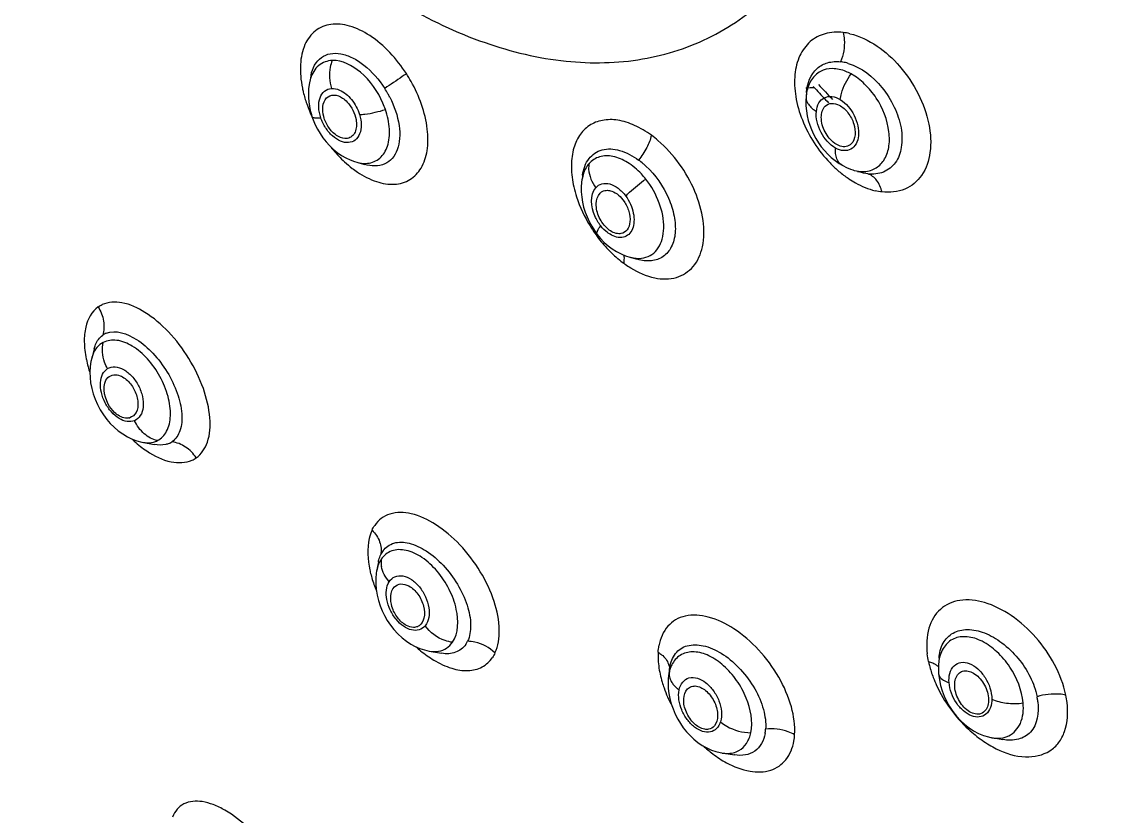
# Model space of a CAD drawing. Header units: millimetres. Extents: x 1241 to 1836, y -3 to 418.
# Drawn here: x 1631.25 to 1639.46, y 344.16 to 350.18 of the extents above; entities that cross this region are included whole.
import ezdxf

# ---------------------------------------------------------------- set-up
doc = ezdxf.new("R2010")
doc.units = ezdxf.units.MM
doc.header["$LTSCALE"] = 32.67
doc.layers.get('0').update_dxf_attribs({"linetype": 'CONTINUOUS'})
doc.layers.add('1', color=7, linetype='CONTINUOUS')

msp = doc.modelspace()

# ---------------------------------------------------------------- linework, layer by layer
at = {"color": 7, "linetype": 'Continuous'}
for p, q in [((1633.4263, 349.7277), (1633.4218, 349.7041)), ((1633.4348, 349.7688), (1633.435, 349.7695)), ((1633.4218, 349.7041), (1633.4176, 349.6709)), ((1637.1865, 349.6425), (1637.1866, 349.6439)), ((1637.1833, 349.6136), (1637.1811, 349.5782)), ((1637.3277, 349.5386), (1637.3287, 349.5396)), ((1633.4433, 349.4614), (1633.4527, 349.4351)), ((1633.8146, 349.1056), (1633.8428, 349.0973)), ((1633.8429, 349.0974), (1633.8422, 349.0976)), ((1635.4884, 348.9919), (1635.4868, 348.981)), ((1635.492, 349.0171), (1635.492, 349.0174)), ((1637.5371, 349.0562), (1637.5376, 349.0561)), ((1637.5727, 349.0452), (1637.5807, 349.0425)), ((1635.4868, 348.981), (1635.4844, 348.9632)), ((1635.8163, 348.4064), (1635.8484, 348.3961)), ((1635.8941, 348.3832), (1635.9062, 348.3796)), ((1631.7944, 347.7015), (1631.776, 347.6298)), ((1631.7757, 347.6309), (1631.7757, 347.6308)), ((1632.1578, 346.9961), (1632.2496, 346.9774)), ((1633.9463, 346.089), (1633.9324, 346.0201)), ((1633.9464, 346.0886), (1633.9465, 346.0889)), ((1633.9262, 345.9645), (1633.9261, 345.9241)), ((1633.9298, 346.0036), (1633.9262, 345.9645)), ((1633.9324, 346.0201), (1633.9298, 346.0036)), ((1634.3306, 345.4142), (1634.3313, 345.414)), ((1634.3309, 345.4141), (1634.4245, 345.3975)), ((1638.1861, 345.3129), (1638.1854, 345.2722)), ((1638.1861, 345.3129), (1638.186, 345.3117)), ((1638.1898, 345.3594), (1638.1865, 345.3125)), ((1636.1406, 345.2058), (1636.1389, 345.1687)), ((1636.1424, 345.2235), (1636.1406, 345.2058)), ((1636.1467, 345.2494), (1636.1424, 345.2235)), ((1636.1424, 345.2235), (1636.1424, 345.2228)), ((1636.1498, 345.2823), (1636.1429, 345.2261)), ((1638.1854, 345.2722), (1638.1869, 345.2438)), ((1638.2016, 345.1538), (1638.2136, 345.1128)), ((1638.504, 344.9391), (1638.4969, 344.9375)), ((1638.5888, 344.7586), (1638.6719, 344.7437)), ((1636.5447, 344.6427), (1636.6404, 344.6278)), ((1636.6404, 344.6283), (1636.64, 344.6283))]:
    msp.add_line(p, q, dxfattribs=at)
for points in [[(1633.4347, 349.7695), (1633.4316, 349.7534), (1633.4285, 349.7388), (1633.4258, 349.7263)], [(1633.4176, 349.6709), (1633.4159, 349.6377), (1633.4165, 349.6046), (1633.4191, 349.5718), (1633.4238, 349.5393), (1633.4304, 349.5071), (1633.4389, 349.4756), (1633.4433, 349.4614)], [(1637.1862, 349.6439), (1637.1854, 349.6353), (1637.1844, 349.6249), (1637.1837, 349.6181)], [(1637.1811, 349.5782), (1637.1818, 349.5406), (1637.1853, 349.5031), (1637.1914, 349.4663), (1637.1999, 349.4306), (1637.2105, 349.3958), (1637.2234, 349.3615), (1637.2387, 349.3275), (1637.2563, 349.294), (1637.2761, 349.2619), (1637.298, 349.2313), (1637.3216, 349.2023), (1637.3469, 349.1751), (1637.3739, 349.1498), (1637.4025, 349.1265)], [(1633.4527, 349.4351), (1633.4679, 349.3989), (1633.4852, 349.3646)], [(1633.4852, 349.3646), (1633.5046, 349.3317), (1633.5263, 349.3001), (1633.5502, 349.2698), (1633.5761, 349.2412)], [(1633.5761, 349.2412), (1633.6043, 349.2141), (1633.6349, 349.1889), (1633.6669, 349.1667), (1633.6998, 349.1477), (1633.7331, 349.132), (1633.7661, 349.1197), (1633.7824, 349.1148)], [(1633.7824, 349.1148), (1633.7977, 349.1104), (1633.8146, 349.1056)], [(1637.4025, 349.1265), (1637.4325, 349.1055), (1637.4562, 349.0913)], [(1637.456, 349.0914), (1637.4603, 349.089), (1637.4895, 349.0744)], [(1637.4895, 349.0744), (1637.5187, 349.0625), (1637.5376, 349.0561)], [(1635.4919, 349.0174), (1635.4902, 349.0045), (1635.4884, 348.9919)], [(1635.4844, 348.9632), (1635.4816, 348.9265), (1635.4817, 348.8893), (1635.4847, 348.8513), (1635.4907, 348.813), (1635.4995, 348.775), (1635.5112, 348.7375), (1635.5253, 348.7007), (1635.5418, 348.6649), (1635.5607, 348.63), (1635.5817, 348.5966), (1635.6023, 348.5681)], [(1635.6023, 348.568), (1635.6278, 348.5373), (1635.6562, 348.5078), (1635.6857, 348.4815)], [(1635.6857, 348.4815), (1635.7165, 348.4583), (1635.7488, 348.4379), (1635.7824, 348.4204), (1635.8163, 348.4064)], [(1635.8484, 348.3961), (1635.8622, 348.3923), (1635.8779, 348.3879), (1635.8941, 348.3832)], [(1631.7757, 347.6309), (1631.7705, 347.6071), (1631.7649, 347.5676), (1631.7625, 347.5265), (1631.7635, 347.4853), (1631.7679, 347.4439), (1631.7757, 347.4029), (1631.7868, 347.3623), (1631.8013, 347.3218), (1631.8191, 347.2814), (1631.8404, 347.2412), (1631.8642, 347.2029)], [(1631.8642, 347.2029), (1631.8899, 347.168), (1631.9169, 347.1366), (1631.9459, 347.1079), (1631.9769, 347.0817), (1632.0105, 347.0577), (1632.0461, 347.0366), (1632.0819, 347.0193), (1632.1176, 347.0059), (1632.1563, 346.9955)], [(1633.9261, 345.9241), (1633.9295, 345.882), (1633.9365, 345.8382), (1633.9465, 345.796), (1633.959, 345.7566), (1633.9741, 345.719), (1633.9919, 345.6823), (1634.0127, 345.6462), (1634.0367, 345.6108), (1634.0637, 345.5764)], [(1634.0637, 345.5764), (1634.0934, 345.5438), (1634.1252, 345.514), (1634.1578, 345.4882), (1634.1908, 345.4666), (1634.2246, 345.4485), (1634.2594, 345.4337), (1634.2954, 345.4222), (1634.3313, 345.414)], [(1638.1869, 345.2438), (1638.1927, 345.1963), (1638.2016, 345.1538)], [(1636.1389, 345.1687), (1636.1402, 345.1313), (1636.1446, 345.093), (1636.1521, 345.0541), (1636.1626, 345.0152), (1636.1763, 344.9759), (1636.1929, 344.9366), (1636.2115, 344.8998), (1636.2318, 344.8657), (1636.254, 344.8337), (1636.2783, 344.8035), (1636.3047, 344.7749), (1636.3336, 344.7481)], [(1638.2136, 345.1128), (1638.2287, 345.073), (1638.247, 345.0338), (1638.269, 344.9947), (1638.2946, 344.956), (1638.3223, 344.9202), (1638.3519, 344.8877), (1638.3838, 344.8581), (1638.4171, 344.8322), (1638.4517, 344.8099), (1638.488, 344.791), (1638.5254, 344.7755), (1638.5631, 344.7638), (1638.5905, 344.7576)], [(1636.3336, 344.7481), (1636.3648, 344.723), (1636.398, 344.7003), (1636.4324, 344.6807), (1636.4664, 344.6651), (1636.4994, 344.6535), (1636.5318, 344.6452), (1636.5447, 344.6427)]]:
    msp.add_lwpolyline(points, dxfattribs=at)
for centre, radius, start, end in [((1637.4128, 349.6489), 0.4506, 76.82079, 83.47656), ((1637.4095, 349.5693), 0.3077, 76.65603, 83.5041), ((1637.4048, 349.5491), 0.3285, 72.78189, 76.66688), ((1633.6982, 349.6664), 0.2786, 162.82464, 167.29648), ((1633.747, 349.7103), 0.3175, 168.30858, 169.2535), ((1633.2123, 349.1728), 1.1267, 29.44194, 32.94157), ((1633.3588, 349.2615), 0.7568, 29.34343, 32.99994), ((1637.5258, 349.5793), 0.3443, 169.43928, 173.51304), ((1633.412, 349.3107), 0.6214, 19.03797, 23.79709), ((1633.3968, 349.2832), 0.7131, 27.054, 29.3167), ((1637.2592, 349.6058), 0.0763, 174.11284, 183.55309), ((1634.412, 349.9072), 1.0677, 199.17188, 205.34512), ((1635.5113, 348.6309), 0.8508, 49.6412, 53.92491), ((1634.2733, 349.7516), 0.8619, 227.38801, 232.47864), ((1634.2129, 349.6734), 0.763, 232.50357, 236.08053), ((1635.5773, 348.6658), 0.575, 49.52619, 53.97776), ((1635.5695, 348.6569), 0.5868, 46.91102, 49.51955), ((1638.0321, 349.7525), 0.9271, 223.94062, 229.00414), ((1635.8045, 348.9312), 0.3216, 168.15796, 170.83129), ((1635.507, 348.6203), 0.5908, 38.42392, 43.38049), ((1637.9944, 349.7095), 0.8699, 229.02675, 231.93683), ((1637.9649, 349.6718), 0.8221, 231.93257, 235.07952), ((1637.9437, 349.6417), 0.7852, 235.09414, 236.24547), ((1637.6236, 349.3357), 0.2925, 252.88762, 254.98582), ((1636.4654, 349.1952), 1.0763, 211.51761, 218.48998), ((1636.4385, 349.1742), 1.0423, 218.50947, 222.00136), ((1636.3969, 349.1355), 0.9854, 221.94903, 228.49345), ((1636.3495, 349.0834), 0.915, 228.55487, 229.34289), ((1636.3262, 349.0624), 0.8839, 229.59829, 230.06686), ((1636.3003, 349.0309), 0.8431, 230.03993, 233.90823), ((1636.3008, 349.037), 0.8483, 234.12777, 234.90495), ((1636.275, 348.9996), 0.8029, 234.87752, 238.50711), ((1631.9357, 347.6986), 0.1313, 112.20731, 125.53383), ((1632.5748, 347.7958), 0.8574, 191.36511, 191.73336), ((1632.6371, 347.8093), 0.9212, 191.76902, 195.26552), ((1632.0313, 347.5681), 0.2631, 163.49481, 166.19423), ((1632.0072, 347.5753), 0.238, 160.2272, 163.50204), ((1632.7305, 347.8345), 1.0179, 195.24893, 197.99783), ((1632.0434, 347.2536), 0.0764, 280.23725, 285.64252), ((1632.7842, 347.7695), 1.0288, 226.71972, 228.11984), ((1632.7223, 347.6995), 0.9354, 228.07973, 231.85676), ((1632.6386, 347.5927), 0.7997, 231.84814, 236.07998), ((1632.2019, 347.1549), 0.1637, 284.78443, 295.78421), ((1632.3072, 347.1097), 0.1352, 293.90248, 296.50738), ((1632.309, 347.1061), 0.1311, 296.4927, 304.74455), ((1632.4577, 347.0332), 0.191, 294.15047, 304.92657), ((1634.1165, 346.0864), 0.1505, 170.91469, 177.91475), ((1634.6603, 346.1937), 0.7964, 192.01537, 193.17628), ((1634.1901, 345.9741), 0.2617, 164.19707, 169.00639), ((1634.13, 346.0859), 0.1641, 177.90968, 184.55697), ((1634.1454, 346.0871), 0.1795, 184.57861, 190.85969), ((1634.708, 346.2052), 0.8456, 193.19418, 196.26034), ((1634.4685, 345.5592), 0.1681, 325.48124, 327.76239), ((1634.4605, 345.564), 0.1774, 327.81073, 334.6418), ((1634.888, 346.1853), 0.9894, 228.43613, 230.98714), ((1634.8495, 346.1373), 0.9278, 230.96886, 234.81886), ((1634.7972, 346.0628), 0.8369, 234.80787, 238.90453), ((1636.4285, 345.2487), 0.2807, 168.53839, 173.12926), ((1638.5369, 345.2923), 0.3513, 174.66411, 176.64157), ((1638.5124, 345.2946), 0.3268, 171.73476, 174.67569), ((1636.8786, 345.4128), 0.8188, 192.30517, 196.59894), ((1636.2387, 345.2395), 0.0926, 173.8276, 182.7779), ((1636.0384, 345.2774), 0.1106, 356.38853, 1.98508), ((1639.0363, 345.5528), 0.9526, 200.83587, 204.74336), ((1636.3757, 345.3354), 0.2642, 229.94313, 234.47203), ((1638.4746, 344.9746), 0.467, 7.89655, 11.6035), ((1638.4954, 344.9777), 0.446, 6.64575, 7.8775), ((1638.4948, 344.9436), 0.669, 6.88672, 11.7933), ((1636.5963, 344.8406), 0.2814, 349.57075, 351.21513), ((1636.5769, 344.8434), 0.301, 351.25316, 356.13362), ((1636.6683, 344.8079), 0.4294, 349.89304, 356.36634), ((1639.0217, 345.46), 0.8811, 234.93904, 239.08701), ((1638.638, 345.0225), 0.2691, 259.83952, 261.91546), ((1637.0791, 345.4342), 1.0001, 227.54077, 232.94457), ((1637.0025, 345.3332), 0.8733, 232.9634, 237.10605), ((1638.9761, 345.3836), 0.7921, 239.07726, 243.53222), ((1636.9445, 345.2437), 0.7667, 237.11029, 241.64963)]:
    msp.add_arc(centre, radius, start, end, dxfattribs=at)
for points, knots in [([(1632.4303, 351.9516), (1632.7366, 351.5041), (1633.2674, 350.8988), (1634.1009, 350.3028), (1634.7263, 350.0046), (1635.347, 349.856), (1635.9411, 349.8669), (1636.4824, 350.0423), (1636.785, 350.2619), (1636.9163, 350.39)], [0, 0, 0, 0, 0.302774, 0.44184, 0.570008, 0.68715, 0.795058, 0.89757, 1, 1, 1, 1]), ([(1634.1578, 349.7854), (1634.0846, 349.897), (1633.9536, 350.0445), (1633.7389, 350.1509), (1633.5902, 350.1707), (1633.4601, 350.1185), (1633.3776, 350.0018), (1633.3475, 349.8465), (1633.3588, 349.7342), (1633.3708, 349.6751)], [0, 0, 0, 0, 0.307287, 0.436709, 0.54591, 0.642559, 0.743149, 0.861115, 1, 1, 1, 1]), ([(1637.464, 350.0966), (1637.4186, 350.1011), (1637.3282, 350.0977), (1637.2067, 350.0345), (1637.1264, 349.92), (1637.0905, 349.773), (1637.0994, 349.6049), (1637.1684, 349.3673), (1637.275, 349.202), (1637.3646, 349.1091)], [0, 0, 0, 0, 0.106806, 0.206167, 0.308914, 0.423905, 0.554391, 0.698231, 1, 1, 1, 1]), ([(1637.464, 350.0966), (1637.4683, 350.0789), (1637.4793, 350.0047), (1637.4668, 349.927), (1637.4444, 349.875)], [0, 0, 0, 0, 0.242813, 1, 1, 1, 1]), ([(1637.5155, 350.0876), (1637.6609, 350.0522), (1637.8639, 349.9019), (1638.0384, 349.6401), (1638.1213, 349.4147), (1638.1354, 349.1977), (1638.0761, 349.0119), (1637.935, 348.8927), (1637.8162, 348.8834), (1637.7586, 348.8893)], [0, 0, 0, 0, 0.266854, 0.416723, 0.561145, 0.689616, 0.798856, 0.896582, 1, 1, 1, 1]), ([(1633.4361, 349.7746), (1633.4465, 349.8253), (1633.485, 349.9026), (1633.5837, 349.9421), (1633.6667, 349.9385), (1633.7544, 349.9076), (1633.8753, 349.8276), (1633.9506, 349.7394), (1633.9936, 349.6737)], [0, 0, 0, 0, 0.210049, 0.308318, 0.416021, 0.540046, 0.681256, 1, 1, 1, 1]), ([(1633.9806, 349.5614), (1633.9415, 349.65), (1633.8426, 349.7968), (1633.6732, 349.8871), (1633.5964, 349.8846)], [0, 0, 0, 0, 0.557538, 1, 1, 1, 1]), ([(1633.5964, 349.8846), (1633.5601, 349.8836), (1633.4832, 349.8554), (1633.4434, 349.7857), (1633.432, 349.7487)], [0, 0, 0, 0, 0.48385, 1, 1, 1, 1]), ([(1633.5964, 349.8846), (1633.5901, 349.8686), (1633.5702, 349.8), (1633.5742, 349.7248), (1633.5901, 349.6732)], [0, 0, 0, 0, 0.241532, 1, 1, 1, 1]), ([(1637.1865, 349.6439), (1637.1919, 349.7096), (1637.2284, 349.8135), (1637.3472, 349.8751), (1637.4119, 349.8785), (1637.4444, 349.875)], [0, 0, 0, 0, 0.510948, 0.746069, 1, 1, 1, 1]), ([(1637.4853, 349.8015), (1637.4526, 349.8146), (1637.3867, 349.8309), (1637.2879, 349.8094), (1637.2158, 349.7395), (1637.1937, 349.6762), (1637.1874, 349.6424)], [0, 0, 0, 0, 0.268396, 0.503405, 0.737972, 1, 1, 1, 1]), ([(1637.5021, 349.8627), (1637.6024, 349.8319), (1637.7391, 349.7225), (1637.855, 349.5375), (1637.9083, 349.3818), (1637.9138, 349.2336), (1637.8705, 349.1073), (1637.7718, 349.0288), (1637.6906, 349.0217), (1637.6511, 349.0262)], [0, 0, 0, 0, 0.271511, 0.421474, 0.56465, 0.691519, 0.799689, 0.897027, 1, 1, 1, 1]), ([(1633.7871, 349.0403), (1633.832, 349.0101), (1633.9218, 348.963), (1634.0632, 348.9377), (1634.1911, 348.9732), (1634.2806, 349.0713), (1634.3238, 349.209), (1634.3211, 349.4393), (1634.2554, 349.6154), (1634.1935, 349.7266)], [0, 0, 0, 0, 0.13229, 0.24488, 0.343614, 0.442593, 0.555609, 0.688794, 1, 1, 1, 1]), ([(1634.1578, 349.7854), (1634.1474, 349.7777), (1634.0934, 349.7393), (1634.0382, 349.7026), (1633.9936, 349.6737)], [0, 0, 0, 0, 0.196098, 1, 1, 1, 1]), ([(1637.4413, 349.5887), (1637.4432, 349.6047), (1637.4578, 349.6743), (1637.4917, 349.7391), (1637.5247, 349.7829)], [0, 0, 0, 0, 0.227383, 1, 1, 1, 1]), ([(1637.6131, 349.0442), (1637.6442, 349.0443), (1637.7077, 349.0583), (1637.7797, 349.1282), (1637.8161, 349.2297), (1637.8149, 349.3968), (1637.7474, 349.5681), (1637.6327, 349.7068), (1637.562, 349.7623), (1637.5247, 349.7829)], [0, 0, 0, 0, 0.09864, 0.195772, 0.304853, 0.431331, 0.719137, 0.865078, 1, 1, 1, 1]), ([(1633.3708, 349.6751), (1633.3728, 349.6652), (1633.3818, 349.6252), (1633.3934, 349.5858), (1633.4036, 349.5565)], [0, 0, 0, 0, 0.244575, 1, 1, 1, 1]), ([(1633.5099, 349.4515), (1633.5014, 349.4775), (1633.491, 349.5284), (1633.4985, 349.6008), (1633.533, 349.6564), (1633.5716, 349.672), (1633.5901, 349.6732)], [0, 0, 0, 0, 0.305432, 0.570961, 0.792968, 1, 1, 1, 1]), ([(1633.5901, 349.6732), (1633.6111, 349.6746), (1633.6717, 349.6605), (1633.7515, 349.59), (1633.7909, 349.5162), (1633.8031, 349.4749)], [0, 0, 0, 0, 0.20469, 0.580429, 1, 1, 1, 1]), ([(1633.6298, 349.3171), (1633.6061, 349.3329), (1633.5649, 349.3775), (1633.5193, 349.4712), (1633.5199, 349.5675), (1633.5536, 349.6012)], [0, 0, 0, 0, 0.26772, 0.5514, 1, 1, 1, 1]), ([(1633.5536, 349.6012), (1633.5674, 349.615), (1633.6129, 349.6317), (1633.6551, 349.613), (1633.6747, 349.6)], [0, 0, 0, 0, 0.454391, 1, 1, 1, 1]), ([(1633.6747, 349.6), (1633.6875, 349.5914), (1633.7365, 349.5484), (1633.7681, 349.4862), (1633.7769, 349.4376)], [0, 0, 0, 0, 0.237853, 1, 1, 1, 1]), ([(1634.0318, 349.6076), (1634.0661, 349.5406), (1634.1029, 349.436), (1634.1107, 349.2981), (1634.0937, 349.2114), (1634.0558, 349.1416), (1633.9742, 349.0793), (1633.8913, 349.0831), (1633.8429, 349.0974)], [0, 0, 0, 0, 0.318124, 0.457815, 0.580235, 0.687516, 0.786529, 1, 1, 1, 1]), ([(1637.1894, 349.574), (1637.1923, 349.5669), (1637.2093, 349.5363), (1637.2378, 349.5137), (1637.2611, 349.4998)], [0, 0, 0, 0, 0.22103, 1, 1, 1, 1]), ([(1637.2611, 349.4998), (1637.2634, 349.5219), (1637.2738, 349.5631), (1637.3185, 349.6093), (1637.3824, 349.6164), (1637.4222, 349.6005), (1637.4413, 349.5887)], [0, 0, 0, 0, 0.268286, 0.497937, 0.729032, 1, 1, 1, 1]), ([(1637.3287, 349.5396), (1637.341, 349.5517), (1637.3789, 349.5674), (1637.4167, 349.5556), (1637.4344, 349.5463)], [0, 0, 0, 0, 0.464358, 1, 1, 1, 1]), ([(1637.4413, 349.5887), (1637.4864, 349.561), (1637.5411, 349.4945), (1637.5772, 349.3943), (1637.5839, 349.3187), (1637.5676, 349.2534), (1637.5254, 349.2079), (1637.4646, 349.1975), (1637.4258, 349.2112), (1637.4071, 349.2216)], [0, 0, 0, 0, 0.284863, 0.434144, 0.57066, 0.686994, 0.7865, 0.885272, 1, 1, 1, 1]), ([(1633.8031, 349.4749), (1633.8169, 349.4755), (1633.8835, 349.482), (1633.9488, 349.4979), (1633.9994, 349.5134)], [0, 0, 0, 0, 0.206822, 1, 1, 1, 1]), ([(1633.8641, 349.1066), (1633.8973, 349.1099), (1633.9661, 349.1387), (1634.0258, 349.241), (1634.035, 349.3729), (1634.0157, 349.4657), (1633.9994, 349.5134)], [0, 0, 0, 0, 0.204633, 0.424713, 0.690657, 1, 1, 1, 1]), ([(1637.4071, 349.2216), (1637.3599, 349.248), (1637.3021, 349.3155), (1637.2642, 349.4179), (1637.2584, 349.4737), (1637.2611, 349.4998)], [0, 0, 0, 0, 0.496241, 0.759352, 1, 1, 1, 1]), ([(1637.4864, 349.2332), (1637.4573, 349.228), (1637.3868, 349.2554), (1637.3214, 349.341), (1637.2889, 349.4439), (1637.3068, 349.5175), (1637.3277, 349.5387)], [0, 0, 0, 0, 0.218299, 0.498931, 0.780366, 1, 1, 1, 1]), ([(1637.4344, 349.5463), (1637.4602, 349.5327), (1637.5067, 349.4889), (1637.5585, 349.3925), (1637.5613, 349.2882), (1637.5249, 349.2528)], [0, 0, 0, 0, 0.260918, 0.546392, 1, 1, 1, 1]), ([(1633.4433, 349.4614), (1633.4457, 349.4542), (1633.4741, 349.4478), (1633.4946, 349.4499), (1633.5099, 349.4515)], [0, 0, 0, 0, 0.32944, 1, 1, 1, 1]), ([(1633.8031, 349.4749), (1633.8106, 349.4497), (1633.8189, 349.4006), (1633.81, 349.3314), (1633.7752, 349.2786), (1633.7177, 349.2572), (1633.6543, 349.2717), (1633.5944, 349.3128), (1633.5434, 349.3747), (1633.5187, 349.4248), (1633.5099, 349.4515)], [0, 0, 0, 0, 0.141353, 0.264085, 0.367271, 0.464263, 0.57357, 0.703321, 0.849113, 1, 1, 1, 1]), ([(1633.7769, 349.4376), (1633.78, 349.4206), (1633.7824, 349.3881), (1633.7724, 349.343), (1633.7483, 349.3089), (1633.7241, 349.2976), (1633.712, 349.2954)], [0, 0, 0, 0, 0.299291, 0.56046, 0.786819, 1, 1, 1, 1]), ([(1636.0123, 349.3185), (1635.9722, 349.3473), (1635.8916, 349.396), (1635.7646, 349.4379), (1635.6437, 349.4395), (1635.5384, 349.3984), (1635.4591, 349.3171), (1635.4138, 349.2043), (1635.4016, 349.0702), (1635.4142, 348.976), (1635.4252, 348.9275)], [0, 0, 0, 0, 0.146643, 0.277539, 0.392685, 0.498284, 0.604123, 0.720288, 0.852139, 1, 1, 1, 1]), ([(1633.712, 349.2954), (1633.7056, 349.2943), (1633.6766, 349.293), (1633.6483, 349.3048), (1633.6298, 349.3171)], [0, 0, 0, 0, 0.226102, 1, 1, 1, 1]), ([(1636.0123, 349.3185), (1636.0053, 349.2863), (1635.9781, 349.2199), (1635.9391, 349.1604), (1635.9154, 349.1308)], [0, 0, 0, 0, 0.465453, 1, 1, 1, 1]), ([(1633.5786, 349.2381), (1633.5873, 349.2271), (1633.6219, 349.1847), (1633.6598, 349.1449), (1633.6898, 349.1173)], [0, 0, 0, 0, 0.254989, 1, 1, 1, 1]), ([(1635.8555, 348.315), (1635.9117, 348.2806), (1636.0236, 348.2295), (1636.202, 348.226), (1636.3447, 348.319), (1636.4133, 348.4842), (1636.4115, 348.6843), (1636.3487, 348.9004), (1636.2314, 349.1075), (1636.1225, 349.2274), (1636.0623, 349.2792)], [0, 0, 0, 0, 0.124569, 0.228643, 0.323504, 0.427865, 0.552835, 0.696454, 0.849706, 1, 1, 1, 1]), ([(1635.492, 349.0174), (1635.4977, 349.0616), (1635.525, 349.1467), (1635.64, 349.2238), (1635.7844, 349.2104), (1635.8717, 349.1624), (1635.9154, 349.1308)], [0, 0, 0, 0, 0.244682, 0.461715, 0.703853, 1, 1, 1, 1]), ([(1635.9364, 349.0261), (1635.9049, 349.0593), (1635.8394, 349.1155), (1635.7286, 349.1651), (1635.6197, 349.1651), (1635.5613, 349.1281), (1635.5405, 349.1047)], [0, 0, 0, 0, 0.304414, 0.567677, 0.791906, 1, 1, 1, 1]), ([(1637.456, 349.0914), (1637.4375, 349.1017), (1637.4069, 349.145), (1637.405, 349.1946), (1637.4071, 349.2216)], [0, 0, 0, 0, 0.439657, 1, 1, 1, 1]), ([(1633.7825, 349.1147), (1633.7895, 349.1127), (1633.8162, 349.1064), (1633.844, 349.1045), (1633.8641, 349.1066)], [0, 0, 0, 0, 0.264078, 1, 1, 1, 1]), ([(1635.5405, 349.1047), (1635.5343, 349.0978), (1635.5102, 349.0658), (1635.4961, 349.0271), (1635.4898, 348.9972)], [0, 0, 0, 0, 0.234247, 1, 1, 1, 1]), ([(1635.5405, 349.1047), (1635.5377, 349.0904), (1635.5338, 349.0254), (1635.5616, 348.9615), (1635.5913, 348.9215)], [0, 0, 0, 0, 0.227292, 1, 1, 1, 1]), ([(1635.9704, 349.0854), (1636.0429, 349.0177), (1636.1307, 348.8934), (1636.1887, 348.7122), (1636.1989, 348.5845), (1636.1728, 348.474), (1636.1064, 348.3939), (1636.009, 348.3595), (1635.9404, 348.3696), (1635.9063, 348.3798)], [0, 0, 0, 0, 0.305445, 0.45202, 0.583238, 0.695439, 0.793351, 0.890156, 1, 1, 1, 1]), ([(1635.8183, 348.8584), (1635.8275, 348.8684), (1635.8745, 348.9154), (1635.9269, 348.9568), (1635.9699, 348.9875)], [0, 0, 0, 0, 0.205174, 1, 1, 1, 1]), ([(1635.9554, 348.3912), (1635.9771, 348.3959), (1636.0197, 348.4134), (1636.0687, 348.4651), (1636.0982, 348.5354), (1636.1135, 348.6522), (1636.0792, 348.8143), (1636.013, 348.9329), (1635.9699, 348.9875)], [0, 0, 0, 0, 0.095954, 0.193369, 0.300428, 0.421001, 0.698634, 1, 1, 1, 1]), ([(1637.5074, 348.9889), (1637.5235, 348.9781), (1637.5857, 348.9398), (1637.6543, 348.9111), (1637.7066, 348.8984)], [0, 0, 0, 0, 0.264837, 1, 1, 1, 1]), ([(1637.7586, 348.8893), (1637.7505, 348.9209), (1637.7267, 348.9777), (1637.6769, 349.0177), (1637.6511, 349.0262)], [0, 0, 0, 0, 0.545193, 1, 1, 1, 1]), ([(1635.4252, 348.9275), (1635.4308, 348.9024), (1635.4592, 348.7994), (1635.5055, 348.7016), (1635.5478, 348.6325)], [0, 0, 0, 0, 0.241032, 1, 1, 1, 1]), ([(1635.6293, 348.6328), (1635.6117, 348.6557), (1635.5612, 348.7392), (1635.5446, 348.8676), (1635.5913, 348.9215)], [0, 0, 0, 0, 0.288646, 1, 1, 1, 1]), ([(1635.5913, 348.9215), (1635.6034, 348.9355), (1635.6381, 348.958), (1635.7035, 348.9539), (1635.7663, 348.9178), (1635.8023, 348.8805), (1635.8183, 348.8584)], [0, 0, 0, 0, 0.20712, 0.42924, 0.694989, 1, 1, 1, 1]), ([(1635.6791, 348.9022), (1635.6902, 348.902), (1635.7415, 348.8909), (1635.7823, 348.8518), (1635.8052, 348.8184)], [0, 0, 0, 0, 0.21479, 1, 1, 1, 1]), ([(1635.7665, 348.5733), (1635.7369, 348.5738), (1635.6728, 348.6073), (1635.613, 348.6924), (1635.5858, 348.7912), (1635.6037, 348.8599), (1635.6235, 348.8798)], [0, 0, 0, 0, 0.228023, 0.509611, 0.784553, 1, 1, 1, 1]), ([(1635.8183, 348.8584), (1635.8459, 348.8203), (1635.8756, 348.7554), (1635.8837, 348.6675), (1635.8729, 348.6106), (1635.8448, 348.5664), (1635.7836, 348.5339), (1635.7289, 348.551), (1635.6995, 348.569)], [0, 0, 0, 0, 0.305859, 0.446525, 0.569914, 0.676592, 0.775835, 1, 1, 1, 1]), ([(1635.8052, 348.8184), (1635.8213, 348.7949), (1635.8454, 348.7447), (1635.8555, 348.6685), (1635.8371, 348.6014), (1635.7999, 348.5778), (1635.782, 348.5745)], [0, 0, 0, 0, 0.301936, 0.579187, 0.80622, 1, 1, 1, 1]), ([(1635.6023, 348.5681), (1635.5973, 348.5746), (1635.6056, 348.6031), (1635.6194, 348.6204), (1635.6293, 348.6328)], [0, 0, 0, 0, 0.341761, 1, 1, 1, 1]), ([(1635.6995, 348.569), (1635.6931, 348.5729), (1635.6669, 348.5908), (1635.6441, 348.6137), (1635.6293, 348.6328)], [0, 0, 0, 0, 0.23674, 1, 1, 1, 1]), ([(1635.8037, 348.3496), (1635.8048, 348.3552), (1635.8081, 348.3755), (1635.8084, 348.3967), (1635.8049, 348.4112)], [0, 0, 0, 0, 0.27926, 1, 1, 1, 1]), ([(1635.8505, 348.3955), (1635.8596, 348.3931), (1635.894, 348.3858), (1635.9302, 348.3859), (1635.9554, 348.3912)], [0, 0, 0, 0, 0.266256, 1, 1, 1, 1]), ([(1631.8245, 348.0191), (1631.7758, 347.9847), (1631.7266, 347.8888), (1631.716, 347.7497), (1631.7257, 347.669), (1631.7342, 347.6268)], [0, 0, 0, 0, 0.425786, 0.692472, 1, 1, 1, 1]), ([(1631.8245, 348.0191), (1631.8449, 347.987), (1631.8731, 347.9164), (1631.8698, 347.8397), (1631.8594, 347.8054)], [0, 0, 0, 0, 0.515268, 1, 1, 1, 1]), ([(1632.567, 346.8766), (1632.6066, 346.9046), (1632.6701, 347.0047), (1632.6789, 347.1946), (1632.6262, 347.4119), (1632.518, 347.6336), (1632.3682, 347.8307), (1632.1962, 347.9783), (1632.0219, 348.061), (1631.9013, 348.0571), (1631.8558, 348.0371)], [0, 0, 0, 0, 0.089121, 0.201998, 0.341282, 0.496255, 0.651809, 0.792887, 0.908807, 1, 1, 1, 1]), ([(1631.8862, 347.8201), (1631.9583, 347.8493), (1632.1065, 347.7937), (1632.2459, 347.6686), (1632.3525, 347.5294), (1632.4268, 347.3736), (1632.4641, 347.2211), (1632.4563, 347.0881), (1632.4118, 347.0178), (1632.3837, 346.9983)], [0, 0, 0, 0, 0.20432, 0.346552, 0.502586, 0.657741, 0.79743, 0.910314, 1, 1, 1, 1]), ([(1631.8639, 347.751), (1631.8458, 347.7417), (1631.8116, 347.7146), (1631.7907, 347.6765), (1631.7833, 347.6558)], [0, 0, 0, 0, 0.48104, 1, 1, 1, 1]), ([(1631.7944, 347.7015), (1631.7972, 347.7125), (1631.8098, 347.7517), (1631.835, 347.7881), (1631.8594, 347.8054)], [0, 0, 0, 0, 0.274861, 1, 1, 1, 1]), ([(1631.8957, 347.5522), (1631.8871, 347.5678), (1631.859, 347.6296), (1631.8516, 347.7024), (1631.8639, 347.751)], [0, 0, 0, 0, 0.262367, 1, 1, 1, 1]), ([(1632.2731, 347.0075), (1632.3028, 347.0222), (1632.3568, 347.0801), (1632.3789, 347.2044), (1632.3585, 347.348), (1632.2978, 347.4955), (1632.2055, 347.6267), (1632.0937, 347.7238), (1631.9752, 347.7754), (1631.8945, 347.7661), (1631.8639, 347.751)], [0, 0, 0, 0, 0.092678, 0.205519, 0.342254, 0.494447, 0.64777, 0.787255, 0.904554, 1, 1, 1, 1]), ([(1632.1, 347.158), (1632.0827, 347.151), (1632.0403, 347.1477), (1631.9779, 347.1734), (1631.9212, 347.2239), (1631.8751, 347.2912), (1631.8467, 347.3678), (1631.838, 347.4433), (1631.8528, 347.5093), (1631.88, 347.5422), (1631.8957, 347.5522)], [0, 0, 0, 0, 0.099488, 0.215658, 0.351682, 0.499556, 0.647529, 0.783937, 0.900435, 1, 1, 1, 1]), ([(1631.8957, 347.5522), (1631.9122, 347.5624), (1631.9564, 347.5705), (1632.0229, 347.547), (1632.0837, 347.4955), (1632.1333, 347.4249), (1632.1625, 347.3437), (1632.17, 347.2642), (1632.1506, 347.1962), (1632.1179, 347.1654), (1632.1, 347.158)], [0, 0, 0, 0, 0.098787, 0.213808, 0.350094, 0.499727, 0.649578, 0.786376, 0.901336, 1, 1, 1, 1]), ([(1631.9443, 347.5056), (1631.9524, 347.5064), (1631.9903, 347.5042), (1632.0245, 347.4825), (1632.0458, 347.4625)], [0, 0, 0, 0, 0.219623, 1, 1, 1, 1]), ([(1631.9494, 347.2208), (1631.93, 347.239), (1631.8746, 347.3103), (1631.8515, 347.4368), (1631.8985, 347.4839)], [0, 0, 0, 0, 0.285344, 1, 1, 1, 1]), ([(1632.0458, 347.4625), (1632.0687, 347.4409), (1632.1056, 347.3884), (1632.1302, 347.3025), (1632.1227, 347.2213), (1632.0839, 347.1857), (1632.064, 347.1801)], [0, 0, 0, 0, 0.28881, 0.572976, 0.809749, 1, 1, 1, 1]), ([(1632.057, 347.1785), (1632.0485, 347.177), (1632.0085, 347.1767), (1631.9718, 347.1997), (1631.9494, 347.2208)], [0, 0, 0, 0, 0.218337, 1, 1, 1, 1]), ([(1632.2731, 347.0075), (1632.2368, 347.0151), (1632.1648, 347.0552), (1632.1177, 347.1207), (1632.1, 347.158)], [0, 0, 0, 0, 0.473578, 1, 1, 1, 1]), ([(1643.8146, 339.761), (1643.2502, 339.4621), (1642.012, 339.0099), (1639.9973, 338.835), (1637.8835, 339.1486), (1635.7347, 339.9275), (1633.6069, 341.1406), (1630.8132, 343.333), (1629.0163, 345.4334), (1627.9659, 346.9683)], [0, 0, 0, 0, 0.101346, 0.206262, 0.317787, 0.437812, 0.566982, 0.704831, 1, 1, 1, 1]), ([(1627.9907, 346.9857), (1628.5628, 346.1512), (1629.7833, 344.5813), (1631.8463, 342.5365), (1634.0483, 340.9028), (1636.318, 339.7371), (1638.5838, 339.0824), (1640.7738, 338.9725), (1642.8057, 339.4272), (1643.9893, 340.1002), (1644.513, 340.5073)], [0, 0, 0, 0, 0.153866, 0.301465, 0.440424, 0.569201, 0.687465, 0.796442, 0.899128, 1, 1, 1, 1]), ([(1632.158, 346.9953), (1632.1654, 346.9937), (1632.1938, 346.9892), (1632.2233, 346.9912), (1632.2437, 346.9966)], [0, 0, 0, 0, 0.264994, 1, 1, 1, 1]), ([(1632.1923, 346.9291), (1632.2485, 346.8914), (1632.358, 346.8357), (1632.4876, 346.8373), (1632.5358, 346.8589)], [0, 0, 0, 0, 0.561488, 1, 1, 1, 1]), ([(1632.3619, 346.9861), (1632.3539, 346.9825), (1632.3177, 346.9706), (1632.2781, 346.9722), (1632.2496, 346.9778)], [0, 0, 0, 0, 0.232819, 1, 1, 1, 1]), ([(1632.567, 346.8766), (1632.5458, 346.9087), (1632.492, 346.964), (1632.4199, 346.9932), (1632.3837, 346.9983)], [0, 0, 0, 0, 0.513226, 1, 1, 1, 1]), ([(1634.8286, 345.3997), (1634.8534, 345.4531), (1634.8722, 345.5889), (1634.8279, 345.8014), (1634.7233, 346.0213), (1634.5729, 346.2207), (1634.3946, 346.3731), (1634.2117, 346.4622), (1634.0585, 346.4683), (1633.9655, 346.4213), (1633.9315, 346.3854), (1633.9178, 346.3653)], [0, 0, 0, 0, 0.107171, 0.239883, 0.391125, 0.546621, 0.691375, 0.814027, 0.91189, 0.955796, 1, 1, 1, 1]), ([(1633.898, 346.3302), (1633.8886, 346.31), (1633.8571, 346.2122), (1633.8647, 346.1058), (1633.8813, 346.0279)], [0, 0, 0, 0, 0.218728, 1, 1, 1, 1]), ([(1633.898, 346.3302), (1633.9229, 346.3048), (1633.9621, 346.2472), (1633.9699, 346.1764), (1633.9638, 346.1451)], [0, 0, 0, 0, 0.526808, 1, 1, 1, 1]), ([(1633.981, 346.1743), (1634.0007, 346.2013), (1634.0657, 346.2446), (1634.1902, 346.2362), (1634.3189, 346.1725), (1634.444, 346.0649), (1634.5486, 345.9242), (1634.6221, 345.77), (1634.6518, 345.6207), (1634.6386, 345.5254), (1634.6208, 345.488)], [0, 0, 0, 0, 0.086746, 0.185426, 0.30895, 0.453886, 0.609236, 0.760416, 0.892721, 1, 1, 1, 1]), ([(1633.9678, 346.1101), (1633.9647, 346.1054), (1633.9522, 346.0851), (1633.9432, 346.0628), (1633.9383, 346.0454)], [0, 0, 0, 0, 0.239327, 1, 1, 1, 1]), ([(1633.9465, 346.0889), (1633.9474, 346.094), (1633.9515, 346.1132), (1633.9577, 346.132), (1633.9638, 346.1451)], [0, 0, 0, 0, 0.261561, 1, 1, 1, 1]), ([(1634.5071, 345.4802), (1634.5542, 345.5495), (1634.5538, 345.7065), (1634.4863, 345.8845), (1634.3974, 346.0204), (1634.2859, 346.1239), (1634.1657, 346.1831), (1634.0456, 346.1853), (1633.9867, 346.1377), (1633.9678, 346.1101)], [0, 0, 0, 0, 0.234435, 0.384116, 0.538275, 0.682483, 0.805133, 0.90663, 1, 1, 1, 1]), ([(1634.0274, 345.9394), (1634.0377, 345.9557), (1634.0694, 345.9835), (1634.1354, 345.9881), (1634.201, 345.957), (1634.2606, 345.9016), (1634.3051, 345.8265), (1634.3372, 345.7275), (1634.3293, 345.6407), (1634.2995, 345.6051)], [0, 0, 0, 0, 0.098928, 0.200364, 0.320768, 0.461205, 0.612901, 0.761661, 1, 1, 1, 1]), ([(1634.2995, 345.6051), (1634.2878, 345.5914), (1634.2552, 345.5693), (1634.1928, 345.5696), (1634.1314, 345.601), (1634.0756, 345.6543), (1634.0327, 345.7246), (1634.0002, 345.8195), (1634.0039, 345.9006), (1634.0274, 345.9394)], [0, 0, 0, 0, 0.09649, 0.198441, 0.319325, 0.458766, 0.608446, 0.756158, 1, 1, 1, 1]), ([(1634.1575, 345.6083), (1634.1319, 345.6221), (1634.0863, 345.666), (1634.0349, 345.7619), (1634.0325, 345.8648), (1634.0681, 345.9005)], [0, 0, 0, 0, 0.261555, 0.546533, 1, 1, 1, 1]), ([(1634.0681, 345.9005), (1634.0805, 345.9129), (1634.1193, 345.9292), (1634.1578, 345.9168), (1634.1758, 345.9071)], [0, 0, 0, 0, 0.462939, 1, 1, 1, 1]), ([(1634.1758, 345.9071), (1634.203, 345.8925), (1634.2512, 345.8457), (1634.2918, 345.759), (1634.3009, 345.6702), (1634.2728, 345.618), (1634.2534, 345.6053)], [0, 0, 0, 0, 0.26304, 0.54801, 0.802081, 1, 1, 1, 1]), ([(1639.1497, 345.0803), (1639.116, 345.2408), (1638.9891, 345.4696), (1638.7487, 345.6864), (1638.5497, 345.7892), (1638.354, 345.8147), (1638.186, 345.7429), (1638.0957, 345.5815), (1638.0927, 345.4572), (1638.1005, 345.3921)], [0, 0, 0, 0, 0.293122, 0.442245, 0.575778, 0.687753, 0.784121, 0.882854, 1, 1, 1, 1]), ([(1637.0968, 344.7807), (1637.1012, 344.8512), (1637.0786, 345.0049), (1636.9826, 345.2244), (1636.8335, 345.4263), (1636.652, 345.5847), (1636.46, 345.6795), (1636.2986, 345.6937), (1636.1945, 345.6546), (1636.1117, 345.5864), (1636.0793, 345.5076), (1636.0695, 345.454)], [0, 0, 0, 0, 0.127326, 0.274114, 0.428576, 0.57608, 0.704572, 0.809712, 0.856242, 0.901711, 1, 1, 1, 1]), ([(1634.2272, 345.5948), (1634.2218, 345.5938), (1634.1978, 345.592), (1634.1738, 345.5996), (1634.1575, 345.6083)], [0, 0, 0, 0, 0.230331, 1, 1, 1, 1]), ([(1634.5071, 345.4802), (1634.4879, 345.4826), (1634.4078, 345.502), (1634.3371, 345.5551), (1634.2995, 345.6051)], [0, 0, 0, 0, 0.23633, 1, 1, 1, 1]), ([(1638.1898, 345.3593), (1638.1924, 345.3992), (1638.2097, 345.4757), (1638.2924, 345.5611), (1638.4115, 345.5863), (1638.5427, 345.5558), (1638.6733, 345.4777), (1638.7925, 345.3639), (1638.8829, 345.2242), (1638.9215, 345.1204), (1638.932, 345.0686)], [0, 0, 0, 0, 0.107264, 0.202348, 0.302056, 0.419446, 0.556427, 0.706371, 0.858011, 1, 1, 1, 1]), ([(1634.607, 345.4639), (1634.5888, 345.4374), (1634.5311, 345.3932), (1634.4598, 345.3912), (1634.425, 345.3975)], [0, 0, 0, 0, 0.476425, 1, 1, 1, 1]), ([(1634.8286, 345.3997), (1634.7876, 345.4402), (1634.7154, 345.4787), (1634.6394, 345.4877), (1634.6208, 345.488)], [0, 0, 0, 0, 0.755304, 1, 1, 1, 1]), ([(1636.1535, 345.3045), (1636.1611, 345.3416), (1636.1858, 345.3956), (1636.2449, 345.4417), (1636.3189, 345.4675), (1636.4324, 345.4558), (1636.5673, 345.3886), (1636.694, 345.2763), (1636.7987, 345.1348), (1636.8649, 344.9803), (1636.8806, 344.8726), (1636.8772, 344.8231)], [0, 0, 0, 0, 0.097259, 0.142698, 0.189437, 0.295378, 0.424212, 0.57177, 0.726205, 0.872662, 1, 1, 1, 1]), ([(1638.8265, 345.0214), (1638.8177, 345.1177), (1638.7601, 345.2612), (1638.6354, 345.4093), (1638.5245, 345.4907), (1638.4091, 345.5299), (1638.2988, 345.5173), (1638.2173, 345.4458), (1638.1943, 345.3778), (1638.1891, 345.3416)], [0, 0, 0, 0, 0.288471, 0.438106, 0.575409, 0.693552, 0.794385, 0.89091, 1, 1, 1, 1]), ([(1634.3313, 345.414), (1634.3544, 345.4099), (1634.4003, 345.4076), (1634.444, 345.4238), (1634.4619, 345.4357)], [0, 0, 0, 0, 0.522531, 1, 1, 1, 1]), ([(1636.0639, 345.4054), (1636.063, 345.3922), (1636.0619, 345.3361), (1636.0695, 345.2801), (1636.0786, 345.2383)], [0, 0, 0, 0, 0.236006, 1, 1, 1, 1]), ([(1636.0639, 345.4054), (1636.073, 345.3997), (1636.1056, 345.3767), (1636.1325, 345.3436), (1636.1422, 345.316)], [0, 0, 0, 0, 0.269552, 1, 1, 1, 1]), ([(1636.7652, 344.7959), (1636.7827, 344.8823), (1636.7537, 345.0286), (1636.6627, 345.1934), (1636.5663, 345.3044), (1636.4562, 345.3812), (1636.3429, 345.4163), (1636.2366, 345.3973), (1636.188, 345.3482), (1636.1723, 345.3202)], [0, 0, 0, 0, 0.262042, 0.412865, 0.560623, 0.694368, 0.807995, 0.904755, 1, 1, 1, 1]), ([(1634.365, 345.3462), (1634.4077, 345.3205), (1634.491, 345.2799), (1634.6196, 345.2579), (1634.7338, 345.2852), (1634.789, 345.3358), (1634.8088, 345.3649)], [0, 0, 0, 0, 0.305029, 0.56227, 0.784495, 1, 1, 1, 1]), ([(1638.11, 345.3352), (1638.1121, 345.3251), (1638.1217, 345.284), (1638.1346, 345.2438), (1638.146, 345.214)], [0, 0, 0, 0, 0.243416, 1, 1, 1, 1]), ([(1638.11, 345.3352), (1638.1147, 345.334), (1638.132, 345.329), (1638.1488, 345.3218), (1638.1601, 345.3148)], [0, 0, 0, 0, 0.266326, 1, 1, 1, 1]), ([(1638.1601, 345.3148), (1638.1627, 345.3132), (1638.1723, 345.3067), (1638.181, 345.2986), (1638.1861, 345.2918)], [0, 0, 0, 0, 0.267755, 1, 1, 1, 1]), ([(1638.2653, 345.1753), (1638.2618, 345.2198), (1638.2752, 345.2959), (1638.3574, 345.3343), (1638.4249, 345.3226), (1638.488, 345.2792), (1638.5596, 345.1937), (1638.5891, 345.1069), (1638.589, 345.05)], [0, 0, 0, 0, 0.227973, 0.325017, 0.432877, 0.562545, 0.709044, 1, 1, 1, 1]), ([(1636.1463, 345.235), (1636.1468, 345.2236), (1636.1504, 345.2081), (1636.1568, 345.1939), (1636.1587, 345.1902)], [0, 0, 0, 0, 0.734605, 1, 1, 1, 1]), ([(1636.2222, 345.1204), (1636.2264, 345.1415), (1636.2425, 345.181), (1636.3175, 345.2315), (1636.4178, 345.1905), (1636.4845, 345.1153), (1636.5382, 345.0183), (1636.551, 344.929), (1636.5354, 344.8787)], [0, 0, 0, 0, 0.110725, 0.208559, 0.432583, 0.577082, 0.729504, 1, 1, 1, 1]), ([(1638.1869, 345.2438), (1638.1875, 345.2368), (1638.1997, 345.2015), (1638.2378, 345.1845), (1638.2653, 345.1753)], [0, 0, 0, 0, 0.19462, 1, 1, 1, 1]), ([(1638.4969, 344.9374), (1638.4679, 344.9319), (1638.3969, 344.9585), (1638.3311, 345.0444), (1638.2983, 345.1476), (1638.3163, 345.2215), (1638.3373, 345.2427)], [0, 0, 0, 0, 0.217884, 0.498672, 0.780394, 1, 1, 1, 1]), ([(1638.3683, 345.2615), (1638.395, 345.2694), (1638.4449, 345.2556), (1638.4939, 345.2143), (1638.5284, 345.1695), (1638.5529, 345.1172), (1638.5685, 345.0504), (1638.5626, 344.9964), (1638.5455, 344.9708)], [0, 0, 0, 0, 0.208827, 0.34005, 0.483047, 0.629175, 0.768988, 1, 1, 1, 1]), ([(1636.0939, 345.1789), (1636.0983, 345.1641), (1636.1181, 345.1033), (1636.1443, 345.0446), (1636.167, 345.0017)], [0, 0, 0, 0, 0.241772, 1, 1, 1, 1]), ([(1636.1672, 345.1755), (1636.1698, 345.1717), (1636.181, 345.1562), (1636.1946, 345.1425), (1636.2057, 345.1332)], [0, 0, 0, 0, 0.238607, 1, 1, 1, 1]), ([(1636.4161, 344.8221), (1636.3867, 344.8266), (1636.3275, 344.8636), (1636.2721, 344.9482), (1636.2487, 345.0437), (1636.267, 345.1083), (1636.2858, 345.1274)], [0, 0, 0, 0, 0.235547, 0.517255, 0.787449, 1, 1, 1, 1]), ([(1636.2858, 345.1274), (1636.2943, 345.136), (1636.3163, 345.1495), (1636.3419, 345.1506), (1636.3544, 345.1487)], [0, 0, 0, 0, 0.488255, 1, 1, 1, 1]), ([(1636.3544, 345.1487), (1636.383, 345.1443), (1636.441, 345.1087), (1636.4964, 345.0267), (1636.5211, 344.933), (1636.5062, 344.8687), (1636.489, 344.8481)], [0, 0, 0, 0, 0.233548, 0.512951, 0.783853, 1, 1, 1, 1]), ([(1638.1711, 345.1541), (1638.2283, 345.03), (1638.3385, 344.8785), (1638.4792, 344.7643), (1638.5156, 344.7388)], [0, 0, 0, 0, 0.754541, 1, 1, 1, 1]), ([(1638.589, 345.05), (1638.5886, 345.0091), (1638.5712, 344.9403), (1638.4928, 344.9096), (1638.4299, 344.9218), (1638.3699, 344.9614), (1638.3003, 345.0409), (1638.2701, 345.1212), (1638.2653, 345.1753)], [0, 0, 0, 0, 0.222376, 0.31997, 0.429022, 0.558423, 0.704359, 1, 1, 1, 1]), ([(1636.5354, 344.8787), (1636.5294, 344.86), (1636.511, 344.8253), (1636.458, 344.7957), (1636.395, 344.8033), (1636.334, 344.838), (1636.2803, 344.8954), (1636.2278, 344.987), (1636.2128, 345.0703), (1636.2222, 345.1204)], [0, 0, 0, 0, 0.105837, 0.202301, 0.307574, 0.432165, 0.57468, 0.725372, 1, 1, 1, 1]), ([(1638.589, 345.05), (1638.6239, 345.0341), (1638.7036, 345.0155), (1638.7848, 345.0159), (1638.8265, 345.0214)], [0, 0, 0, 0, 0.476205, 1, 1, 1, 1]), ([(1639.1497, 345.0803), (1639.1339, 345.0841), (1639.0613, 345.0946), (1638.9866, 345.0846), (1638.932, 345.0686)], [0, 0, 0, 0, 0.222171, 1, 1, 1, 1]), ([(1638.6231, 344.6745), (1638.6918, 344.6404), (1638.8288, 344.5952), (1639.0069, 344.6315), (1639.1003, 344.7188), (1639.1624, 344.841), (1639.1677, 344.951), (1639.159, 345.0238)], [0, 0, 0, 0, 0.278997, 0.508656, 0.618019, 0.733398, 1, 1, 1, 1]), ([(1638.9384, 345.0293), (1638.9475, 344.9511), (1638.9294, 344.816), (1638.7883, 344.7358), (1638.7109, 344.7368), (1638.672, 344.7438)], [0, 0, 0, 0, 0.513542, 0.742, 1, 1, 1, 1]), ([(1638.7176, 344.7724), (1638.7559, 344.7915), (1638.8245, 344.8699), (1638.8306, 344.9695), (1638.8265, 345.0214)], [0, 0, 0, 0, 0.45161, 1, 1, 1, 1]), ([(1636.5354, 344.8787), (1636.5505, 344.866), (1636.6185, 344.8194), (1636.7026, 344.7962), (1636.7652, 344.7959)], [0, 0, 0, 0, 0.239134, 1, 1, 1, 1]), ([(1636.6745, 344.6611), (1636.6975, 344.6736), (1636.7397, 344.7136), (1636.759, 344.7672), (1636.7652, 344.7959)], [0, 0, 0, 0, 0.471308, 1, 1, 1, 1]), ([(1637.0968, 344.7807), (1637.0816, 344.7898), (1637.0132, 344.822), (1636.9343, 344.8303), (1636.8772, 344.8231)], [0, 0, 0, 0, 0.235583, 1, 1, 1, 1]), ([(1636.5804, 344.569), (1636.6361, 344.539), (1636.7451, 344.4965), (1636.9142, 344.495), (1637.0453, 344.5861), (1637.0819, 344.6822), (1637.091, 344.7326)], [0, 0, 0, 0, 0.296476, 0.541552, 0.759919, 1, 1, 1, 1]), ([(1636.873, 344.7896), (1636.8637, 344.7389), (1636.8236, 344.6611), (1636.7226, 344.6215), (1636.6682, 344.6236), (1636.6404, 344.6282)], [0, 0, 0, 0, 0.492319, 0.731166, 1, 1, 1, 1]), ([(1638.6002, 344.7561), (1638.6107, 344.7546), (1638.6504, 344.7513), (1638.6914, 344.7593), (1638.7176, 344.7724)], [0, 0, 0, 0, 0.266555, 1, 1, 1, 1]), ([(1636.5484, 344.6421), (1636.5598, 344.6403), (1636.6026, 344.6365), (1636.647, 344.646), (1636.6745, 344.6611)], [0, 0, 0, 0, 0.268601, 1, 1, 1, 1]), ([(1633.327, 343.2634), (1633.3408, 343.3218), (1633.3341, 343.4615), (1633.2632, 343.671), (1633.1386, 343.8834), (1632.9781, 344.0702), (1632.8249, 344.1915), (1632.7003, 344.2525), (1632.5963, 344.2832), (1632.4913, 344.2767), (1632.4183, 344.2182), (1632.3959, 344.1789), (1632.3875, 344.1576)], [0, 0, 0, 0, 0.112624, 0.253999, 0.412404, 0.570863, 0.713478, 0.775162, 0.829341, 0.916952, 0.957182, 1, 1, 1, 1])]:
    msp.add_open_spline(points, degree=3, knots=knots, dxfattribs=at)
for points in [[(1637.5247, 349.7829), (1637.512, 349.7898), (1637.4988, 349.7961), (1637.4853, 349.8015)], [(1637.183, 349.601), (1637.1836, 349.5918), (1637.1859, 349.5826), (1637.1894, 349.574)], [(1637.5249, 349.2528), (1637.5146, 349.2428), (1637.5006, 349.2358), (1637.4864, 349.2332)], [(1637.5479, 349.0532), (1637.5691, 349.0475), (1637.5912, 349.0442), (1637.6131, 349.0442)], [(1637.6511, 349.0262), (1637.6293, 349.0287), (1637.6078, 349.0337), (1637.5871, 349.0405)], [(1635.6406, 348.8928), (1635.6522, 348.8992), (1635.6659, 348.9024), (1635.6791, 348.9022)], [(1635.6235, 348.8798), (1635.6285, 348.8849), (1635.6344, 348.8893), (1635.6406, 348.8928)], [(1637.7586, 348.8893), (1637.7411, 348.8913), (1637.7237, 348.8944), (1637.7066, 348.8984)], [(1635.782, 348.5745), (1635.7769, 348.5736), (1635.7717, 348.5732), (1635.7665, 348.5733)], [(1631.8245, 348.0191), (1631.8343, 348.026), (1631.8448, 348.0321), (1631.8558, 348.0371)], [(1631.8985, 347.4839), (1631.9105, 347.4959), (1631.9275, 347.5039), (1631.9443, 347.5056)], [(1633.898, 346.3302), (1633.9037, 346.3424), (1633.9102, 346.3542), (1633.9178, 346.3653)], [(1633.9809, 346.1743), (1633.9742, 346.1652), (1633.9686, 346.1554), (1633.9638, 346.1451)], [(1633.9896, 345.9949), (1633.9802, 346.0133), (1633.973, 346.0331), (1633.9691, 346.0533)], [(1633.8963, 345.9684), (1633.9059, 345.9353), (1633.9175, 345.9027), (1633.9307, 345.8709)], [(1634.0274, 345.9394), (1634.0128, 345.9563), (1633.9998, 345.975), (1633.9896, 345.9949)], [(1634.2534, 345.6053), (1634.2455, 345.6001), (1634.2365, 345.5965), (1634.2272, 345.5948)], [(1634.4619, 345.4357), (1634.4795, 345.4474), (1634.4949, 345.4629), (1634.5071, 345.4802)], [(1636.0639, 345.4054), (1636.0649, 345.4216), (1636.0667, 345.4379), (1636.0695, 345.454)], [(1634.8286, 345.3997), (1634.8229, 345.3876), (1634.8163, 345.376), (1634.8088, 345.3649)], [(1638.11, 345.3352), (1638.1061, 345.354), (1638.1028, 345.373), (1638.1005, 345.3921)], [(1636.1422, 345.316), (1636.1461, 345.3049), (1636.1485, 345.293), (1636.1489, 345.2812)], [(1636.1723, 345.3202), (1636.1654, 345.3079), (1636.1597, 345.2947), (1636.1552, 345.2813)], [(1636.1552, 345.2813), (1636.1517, 345.2708), (1636.1489, 345.2602), (1636.1467, 345.2494)], [(1638.3373, 345.2427), (1638.3458, 345.2513), (1638.3567, 345.2581), (1638.3683, 345.2615)], [(1636.1587, 345.1902), (1636.1612, 345.1851), (1636.1641, 345.1802), (1636.1672, 345.1755)], [(1638.5455, 344.9708), (1638.5358, 344.9563), (1638.5207, 344.944), (1638.504, 344.9391)], [(1636.4452, 344.8225), (1636.4357, 344.8206), (1636.4257, 344.8206), (1636.4161, 344.8221)], [(1636.489, 344.8481), (1636.4781, 344.8351), (1636.4618, 344.8256), (1636.4452, 344.8225)]]:
    msp.add_open_spline(points, degree=3, dxfattribs=at)
at = {"layer": '1', "color": 7, "linetype": 'Continuous'}
for p in [(1637.2375, 349.6881), (1637.2378, 349.6886)]:
    msp.add_line(p, (1637.2611, 349.6626), dxfattribs=at)
for centre, radius, start, end in [((1637.3182, 347.5909), 2.0884, 91.94684, 93.77938), ((1649.6718, 361.206), 16.9492, 222.92661, 223.38658), ((1649.5579, 361.1427), 16.7837, 222.97022, 223.497)]:
    msp.add_arc(centre, radius, start, end, dxfattribs=at)
for points, knots in [([(1636.9962, 337.3888), (1636.0453, 337.7198), (1634.1357, 338.6295), (1631.4684, 340.5363), (1628.9674, 342.9709), (1626.7255, 345.8418), (1624.8249, 349.0422), (1623.3365, 352.4524), (1622.316, 355.9453), (1621.8021, 359.3914), (1621.8153, 362.6641), (1622.3602, 365.6452), (1623.4256, 368.2253), (1624.7522, 369.9806), (1626.0205, 371.0492), (1627.0556, 371.6812), (1628.1761, 372.1464), (1629.7888, 372.5441), (1631.9926, 372.5865), (1633.7288, 372.1703), (1634.5979, 371.8677)], [0, 0, 0, 0, 0.060652, 0.126472, 0.196722, 0.270171, 0.345279, 0.42036, 0.49373, 0.563859, 0.629526, 0.69001, 0.745288, 0.79624, 0.820706, 0.844851, 0.869007, 0.893503, 0.944566, 1, 1, 1, 1]), ([(1636.9122, 339.1203), (1636.0558, 339.4184), (1634.336, 340.2377), (1631.9338, 341.955), (1629.6813, 344.1476), (1627.6622, 346.7331), (1625.9505, 349.6155), (1624.61, 352.6868), (1623.691, 355.8326), (1623.2281, 358.9361), (1623.2401, 361.8836), (1623.7305, 364.5683), (1624.691, 366.8924), (1626.102, 368.7623), (1627.9203, 370.0825), (1630.0595, 370.7761), (1632.4051, 370.8193), (1633.9695, 370.445), (1634.7522, 370.1725)], [0, 0, 0, 0, 0.060669, 0.126507, 0.196777, 0.270246, 0.345375, 0.420477, 0.493868, 0.564016, 0.629701, 0.690202, 0.745496, 0.796462, 0.844947, 0.893474, 0.944551, 1, 1, 1, 1]), ([(1623.6296, 369.0349), (1623.2875, 368.4681), (1622.6896, 367.2396), (1622.0769, 365.231), (1621.7297, 363.0487), (1621.6205, 359.8937), (1622.1776, 355.7445), (1623.8047, 350.8315), (1626.2891, 346.1999), (1628.9752, 342.7843), (1631.4092, 340.4798), (1633.8684, 338.5966), (1635.9033, 337.5219), (1637.2953, 337.0373)], [0, 0, 0, 0, 0.051584, 0.10586, 0.163077, 0.223249, 0.351315, 0.486767, 0.624473, 0.758849, 0.823278, 0.885162, 1, 1, 1, 1]), ([(1649.7614, 348.5903), (1649.7748, 347.5754), (1649.6564, 345.6188), (1648.9883, 342.8738), (1647.8489, 340.5212), (1646.2623, 338.6519), (1644.2782, 337.3549), (1641.9847, 336.6966), (1639.4905, 336.6941), (1637.8283, 337.0992), (1636.9962, 337.3888)], [0, 0, 0, 0, 0.148409, 0.28512, 0.410597, 0.527212, 0.639249, 0.752162, 0.871169, 1, 1, 1, 1]), ([(1647.8418, 344.7372), (1647.6639, 344.1316), (1647.2279, 342.9819), (1646.2972, 341.4472), (1645.1282, 340.1978), (1643.7459, 339.2685), (1642.1854, 338.6855), (1640.4886, 338.4621), (1638.6981, 338.5983), (1637.5087, 338.9126), (1636.9122, 339.1203)], [0, 0, 0, 0, 0.135506, 0.262483, 0.38296, 0.499903, 0.616861, 0.737381, 0.864417, 1, 1, 1, 1])]:
    msp.add_open_spline(points, degree=3, knots=knots, dxfattribs=at)

doc.saveas('drawing.dxf')
